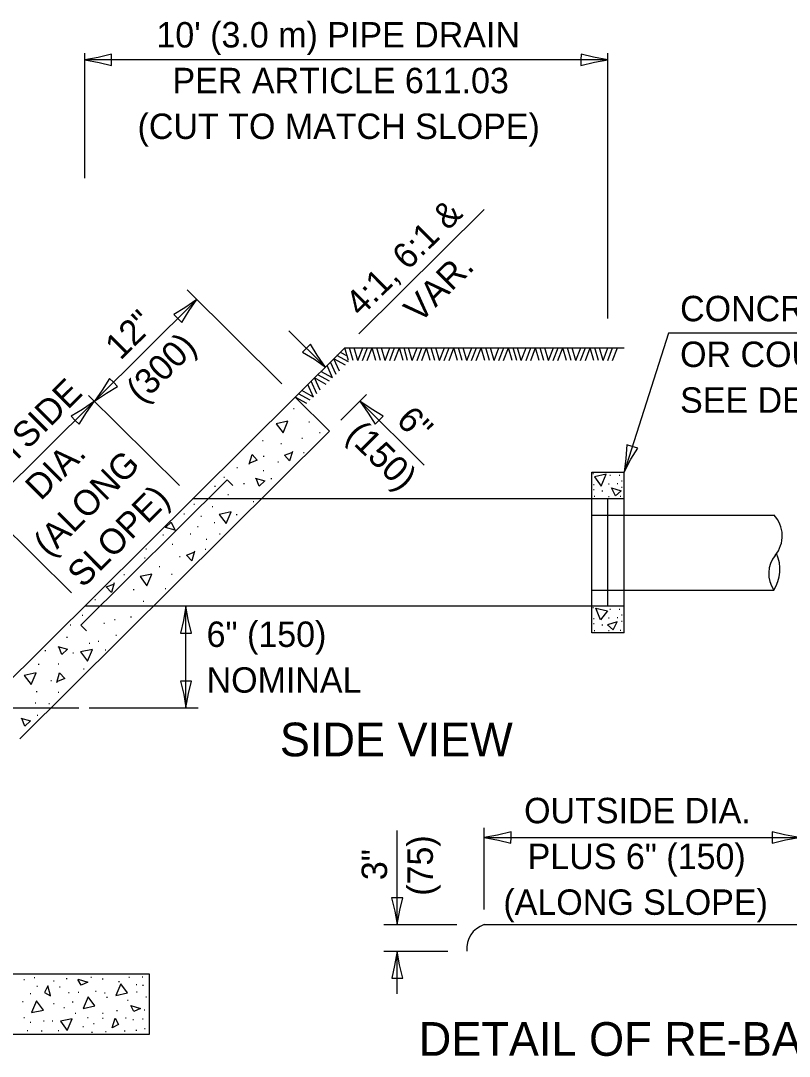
# Model space of a CAD drawing. Extents: x 2262292 to 2262922, y -3123599 to -3123199.
# Drawn here: x 2262334.7 to 2262414.6, y -3123426.3 to -3123318.7 of the extents above; entities that cross this region are included whole.
import ezdxf

# ---------------------------------------------------------------- set-up
doc = ezdxf.new("R2010")
doc.units = 0
for name, color, linetype in [('RD_Pr_Roadway_Dimensions', 7, 'Continuous'), ('RD_Pr_Roadway_Items', 7, 'Continuous'), ('RD_Pr_Roadway_Notes', 7, 'Continuous')]:
    doc.layers.add(name, color=color, linetype=linetype)

msp = doc.modelspace()

# ---------------------------------------------------------------- linework, layer by layer
at = {"layer": 'RD_Pr_Roadway_Dimensions'}
for p, q in [((2262341.39, -3123335.1), (2262341.39, -3123322.11)), ((2262395.72, -3123349.69), (2262395.72, -3123322.11)), ((2262395.72, -3123322.82), (2262341.39, -3123322.82)), ((2262352.03, -3123346.68), (2262361.88, -3123356.46)), ((2262353.05, -3123347.7), (2262342.4, -3123358.27)), ((2262362.6, -3123350.94), (2262366.4, -3123354.71)), ((2262341.8, -3123357.68), (2262351.22, -3123367.03)), ((2262367.99, -3123360.22), (2262370.67, -3123357.56)), ((2262342.4, -3123358.27), (2262331.18, -3123369.41)), ((2262369.97, -3123358.25), (2262376.66, -3123364.89)), ((2262330.16, -3123368.4), (2262340.01, -3123378.17)), ((2262351.91, -3123390.12), (2262351.91, -3123379.54)), ((2262341.84, -3123390.12), (2262353.17, -3123390.12)), ((2262373.85, -3123412.62), (2262373.85, -3123402.84)), ((2262382.87, -3123411.05), (2262382.87, -3123402.55)), ((2262382.87, -3123403.57), (2262415.57, -3123403.57)), ((2262372.46, -3123412.62), (2262380.02, -3123412.62)), ((2262372.46, -3123415.38), (2262379.11, -3123415.38)), ((2262373.85, -3123419.8), (2262373.85, -3123415.38))]:
    msp.add_line(p, q, dxfattribs=at)
for points in [[(2262344.19, -3123323.41), (2262344.19, -3123322.82), (2262344.19, -3123322.24), (2262342.79, -3123322.58), (2262341.39, -3123322.82), (2262342.88, -3123323.09)], [(2262392.93, -3123322.24), (2262392.92, -3123322.82), (2262392.92, -3123323.41), (2262394.32, -3123323.06), (2262395.72, -3123322.82), (2262394.23, -3123322.55)], [(2262350.66, -3123349.25), (2262351.07, -3123349.67), (2262351.48, -3123350.08), (2262352.23, -3123348.85), (2262353.05, -3123347.7), (2262351.8, -3123348.56)], [(2262364.83, -3123352.33), (2262364.41, -3123352.74), (2262364, -3123353.16), (2262365.24, -3123353.9), (2262366.4, -3123354.71), (2262365.53, -3123353.47)], [(2262344.8, -3123356.72), (2262344.39, -3123356.3), (2262343.97, -3123355.89), (2262343.22, -3123357.12), (2262342.4, -3123358.27), (2262343.65, -3123357.42)], [(2262340, -3123359.83), (2262340.41, -3123360.25), (2262340.82, -3123360.66), (2262341.58, -3123359.43), (2262342.4, -3123358.27), (2262341.15, -3123359.13)], [(2262371.54, -3123360.64), (2262371.96, -3123360.23), (2262372.37, -3123359.81), (2262371.13, -3123359.07), (2262369.97, -3123358.25), (2262370.84, -3123359.5)], [(2262351.33, -3123382.34), (2262351.91, -3123382.34), (2262352.5, -3123382.34), (2262352.15, -3123380.94), (2262351.91, -3123379.54), (2262351.64, -3123381.04)], [(2262352.5, -3123387.32), (2262351.91, -3123387.32), (2262351.33, -3123387.32), (2262351.67, -3123388.72), (2262351.91, -3123390.12), (2262352.18, -3123388.63)], [(2262385.66, -3123404.16), (2262385.67, -3123403.57), (2262385.67, -3123402.99), (2262384.27, -3123403.33), (2262382.87, -3123403.57), (2262384.36, -3123403.84)], [(2262412.77, -3123402.99), (2262412.77, -3123403.57), (2262412.77, -3123404.16), (2262414.17, -3123403.81), (2262415.57, -3123403.57), (2262414.07, -3123403.3)], [(2262374.44, -3123409.82), (2262373.85, -3123409.82), (2262373.26, -3123409.82), (2262373.61, -3123411.22), (2262373.85, -3123412.62), (2262374.12, -3123411.13)], [(2262373.27, -3123418.18), (2262373.85, -3123418.18), (2262374.44, -3123418.18), (2262374.09, -3123416.78), (2262373.85, -3123415.38), (2262373.58, -3123416.87)]]:
    msp.add_lwpolyline(points, close=True, dxfattribs=at)
at = {"layer": 'RD_Pr_Roadway_Items'}
for p, q in [((2262363.26, -3123357.83), (2262368.41, -3123352.72)), ((2262368.8, -3123354.19), (2262367.59, -3123353.53)), ((2262368.67, -3123353.6), (2262367.94, -3123353.19)), ((2262368.41, -3123352.72), (2262397.41, -3123352.72)), ((2262368.79, -3123354.03), (2262368.41, -3123352.72)), ((2262369.27, -3123354.03), (2262368.89, -3123352.72)), ((2262369.75, -3123354.03), (2262369.37, -3123352.72)), ((2262369.75, -3123354.03), (2262370.26, -3123352.72)), ((2262370.25, -3123354.03), (2262370.75, -3123352.72)), ((2262370.74, -3123354.03), (2262371.24, -3123352.72)), ((2262371.62, -3123354.03), (2262371.24, -3123352.72)), ((2262372.1, -3123354.03), (2262371.72, -3123352.72)), ((2262372.58, -3123354.03), (2262372.2, -3123352.72)), ((2262372.58, -3123354.03), (2262373.09, -3123352.72)), ((2262373.08, -3123354.03), (2262373.58, -3123352.72)), ((2262373.57, -3123354.03), (2262374.07, -3123352.72)), ((2262374.46, -3123354.03), (2262374.07, -3123352.72)), ((2262374.93, -3123354.03), (2262374.55, -3123352.72)), ((2262375.41, -3123354.03), (2262375.03, -3123352.72)), ((2262375.41, -3123354.03), (2262375.92, -3123352.72)), ((2262375.9, -3123354.03), (2262376.41, -3123352.72)), ((2262376.4, -3123354.03), (2262376.9, -3123352.72)), ((2262377.28, -3123354.03), (2262376.9, -3123352.72)), ((2262377.76, -3123354.03), (2262377.38, -3123352.72)), ((2262378.24, -3123354.03), (2262377.86, -3123352.72)), ((2262378.24, -3123354.03), (2262378.75, -3123352.72)), ((2262378.73, -3123354.03), (2262379.24, -3123352.72)), ((2262379.23, -3123354.03), (2262379.73, -3123352.72)), ((2262380.11, -3123354.03), (2262379.73, -3123352.72)), ((2262380.59, -3123354.03), (2262380.21, -3123352.72)), ((2262381.07, -3123354.03), (2262380.69, -3123352.72)), ((2262381.07, -3123354.03), (2262381.58, -3123352.72)), ((2262381.56, -3123354.03), (2262382.07, -3123352.72)), ((2262382.06, -3123354.03), (2262382.56, -3123352.72)), ((2262382.94, -3123354.03), (2262382.56, -3123352.72)), ((2262383.42, -3123354.03), (2262383.04, -3123352.72)), ((2262383.9, -3123354.03), (2262383.52, -3123352.72)), ((2262383.9, -3123354.03), (2262384.41, -3123352.72)), ((2262384.39, -3123354.03), (2262384.9, -3123352.72)), ((2262384.89, -3123354.03), (2262385.39, -3123352.72)), ((2262385.77, -3123354.03), (2262385.39, -3123352.72)), ((2262386.25, -3123354.03), (2262385.87, -3123352.72)), ((2262386.73, -3123354.03), (2262386.35, -3123352.72)), ((2262386.73, -3123354.03), (2262387.24, -3123352.72)), ((2262387.22, -3123354.03), (2262387.73, -3123352.72)), ((2262387.72, -3123354.03), (2262388.22, -3123352.72)), ((2262388.6, -3123354.03), (2262388.22, -3123352.72)), ((2262389.08, -3123354.03), (2262388.7, -3123352.72)), ((2262389.56, -3123354.03), (2262389.18, -3123352.72)), ((2262389.56, -3123354.03), (2262390.07, -3123352.72)), ((2262390.05, -3123354.03), (2262390.56, -3123352.72)), ((2262390.54, -3123354.03), (2262391.05, -3123352.72)), ((2262391.43, -3123354.03), (2262391.05, -3123352.72)), ((2262391.91, -3123354.03), (2262391.53, -3123352.72)), ((2262392.39, -3123354.03), (2262392.01, -3123352.72)), ((2262392.39, -3123354.03), (2262392.9, -3123352.72)), ((2262392.88, -3123354.03), (2262393.39, -3123352.72)), ((2262393.38, -3123354.03), (2262393.88, -3123352.72)), ((2262394.26, -3123354.03), (2262393.88, -3123352.72)), ((2262394.74, -3123354.03), (2262394.36, -3123352.72)), ((2262395.22, -3123354.03), (2262394.84, -3123352.72)), ((2262395.22, -3123354.03), (2262395.72, -3123352.72)), ((2262395.71, -3123354.03), (2262396.21, -3123352.72)), ((2262396.21, -3123354.03), (2262396.71, -3123352.72)), ((2262367.14, -3123355.84), (2262366.56, -3123354.56)), ((2262367.49, -3123355.49), (2262366.91, -3123354.21)), ((2262367.84, -3123355.15), (2262367.26, -3123353.86)), ((2262368.46, -3123354.53), (2262367.26, -3123353.86)), ((2262366.8, -3123356.18), (2262365.6, -3123355.51)), ((2262367.14, -3123355.84), (2262365.93, -3123355.18)), ((2262365.14, -3123357.83), (2262364.56, -3123356.54)), ((2262365.49, -3123357.48), (2262364.91, -3123356.19)), ((2262365.84, -3123357.13), (2262365.26, -3123355.84)), ((2262366.47, -3123356.51), (2262365.26, -3123355.84)), ((2262330.73, -3123390.12), (2262363.26, -3123357.83)), ((2262363.26, -3123357.83), (2262366.83, -3123361.37)), ((2262364.46, -3123358.5), (2262363.26, -3123357.83)), ((2262364.81, -3123358.16), (2262363.59, -3123357.5)), ((2262365.14, -3123357.83), (2262363.93, -3123357.16)), ((2262363.08, -3123359.03), (2262363.16, -3123359.03)), ((2262364.67, -3123360.41), (2262364.75, -3123360.41)), ((2262334.65, -3123393.31), (2262366.83, -3123361.37)), ((2262363.94, -3123362.09), (2262364.02, -3123362.09)), ((2262365.77, -3123361.52), (2262365.85, -3123361.52)), ((2262359.85, -3123362.34), (2262359.93, -3123362.34)), ((2262361.76, -3123362.67), (2262361.84, -3123362.67)), ((2262359.94, -3123363.96), (2262360.02, -3123363.96)), ((2262364.12, -3123363.6), (2262364.2, -3123363.6)), ((2262357.18, -3123365.14), (2262357.26, -3123365.14)), ((2262361.44, -3123364.57), (2262361.51, -3123364.57)), ((2262340.99, -3123381.51), (2262356.17, -3123366.44)), ((2262355.85, -3123366.14), (2262355.92, -3123366.14)), ((2262356.77, -3123367.03), (2262356.17, -3123366.44)), ((2262359.91, -3123365.45), (2262359.98, -3123365.45)), ((2262360.73, -3123366.28), (2262360.81, -3123366.28)), ((2262394.04, -3123382.33), (2262394.04, -3123365.63)), ((2262394.04, -3123365.63), (2262397.41, -3123365.63)), ((2262394.16, -3123365.78), (2262394.24, -3123365.78)), ((2262395.94, -3123365.94), (2262396.01, -3123365.94)), ((2262396.88, -3123365.94), (2262396.96, -3123365.94)), ((2262397.41, -3123382.33), (2262397.41, -3123365.63)), ((2262354.88, -3123367.1), (2262354.96, -3123367.1)), ((2262357.89, -3123366.81), (2262357.97, -3123366.81)), ((2262394.22, -3123366.9), (2262394.29, -3123366.9)), ((2262394.22, -3123367.42), (2262394.29, -3123367.42)), ((2262395.11, -3123367.57), (2262395.19, -3123367.57)), ((2262395.79, -3123366.85), (2262395.87, -3123366.85)), ((2262396.7, -3123366.82), (2262396.77, -3123366.82)), ((2262397.12, -3123366.53), (2262397.2, -3123366.53)), ((2262397.12, -3123367.19), (2262397.2, -3123367.19)), ((2262397.41, -3123368.41), (2262352.6, -3123368.41)), ((2262356.25, -3123367.94), (2262356.32, -3123367.94)), ((2262394.3, -3123368.14), (2262394.37, -3123368.14)), ((2262395.72, -3123379.54), (2262395.72, -3123368.41)), ((2262395.79, -3123368.15), (2262395.87, -3123368.15)), ((2262396.98, -3123368.13), (2262397.05, -3123368.13)), ((2262352.72, -3123368.94), (2262352.8, -3123368.94)), ((2262354.63, -3123369.2), (2262354.71, -3123369.2)), ((2262358.9, -3123368.68), (2262358.97, -3123368.68)), ((2262351.69, -3123369.97), (2262351.77, -3123369.97)), ((2262353.45, -3123370.2), (2262353.53, -3123370.2)), ((2262357.13, -3123370.02), (2262357.21, -3123370.02)), ((2262394.04, -3123370.08), (2262412.95, -3123370.08)), ((2262353.09, -3123371.27), (2262353.17, -3123371.27)), ((2262354.83, -3123370.86), (2262354.91, -3123370.86)), ((2262349.5, -3123372.14), (2262349.58, -3123372.14)), ((2262352.33, -3123372.03), (2262352.4, -3123372.03)), ((2262354, -3123372.6), (2262354.08, -3123372.6)), ((2262355.39, -3123372.03), (2262355.46, -3123372.03)), ((2262347.73, -3123373.59), (2262347.8, -3123373.59)), ((2262350.46, -3123373.11), (2262350.54, -3123373.11)), ((2262353.89, -3123373.61), (2262353.97, -3123373.61)), ((2262347.59, -3123374.53), (2262347.67, -3123374.53)), ((2262351.23, -3123374.4), (2262351.31, -3123374.4)), ((2262349.12, -3123375.43), (2262349.2, -3123375.43)), ((2262345.45, -3123376.25), (2262345.53, -3123376.25)), ((2262350.4, -3123376.22), (2262350.48, -3123376.22)), ((2262346.44, -3123377.81), (2262346.52, -3123377.81)), ((2262349.75, -3123377.72), (2262349.83, -3123377.72)), ((2262394.04, -3123377.87), (2262412.95, -3123377.87)), ((2262342.43, -3123378.85), (2262342.51, -3123378.85)), ((2262347.47, -3123379.02), (2262347.55, -3123379.02)), ((2262341.14, -3123380.48), (2262341.21, -3123380.48)), ((2262397.41, -3123379.54), (2262341.39, -3123379.54)), ((2262394.16, -3123379.7), (2262394.24, -3123379.7)), ((2262395.94, -3123379.86), (2262396.01, -3123379.86)), ((2262396.88, -3123379.86), (2262396.96, -3123379.86)), ((2262397.12, -3123380.45), (2262397.2, -3123380.45)), ((2262339.88, -3123381.47), (2262339.96, -3123381.47)), ((2262341.59, -3123382.1), (2262340.99, -3123381.51)), ((2262343.38, -3123381.31), (2262343.46, -3123381.31)), ((2262344.49, -3123380.93), (2262344.56, -3123380.93)), ((2262346.16, -3123380.65), (2262346.24, -3123380.65)), ((2262394.22, -3123380.82), (2262394.29, -3123380.82)), ((2262394.22, -3123381.34), (2262394.29, -3123381.34)), ((2262395.11, -3123381.49), (2262395.19, -3123381.49)), ((2262395.79, -3123380.77), (2262395.87, -3123380.77)), ((2262396.7, -3123380.74), (2262396.77, -3123380.74)), ((2262397.12, -3123381.11), (2262397.2, -3123381.11)), ((2262344.61, -3123382.55), (2262344.69, -3123382.55)), ((2262397.41, -3123382.33), (2262394.04, -3123382.33)), ((2262394.3, -3123382.06), (2262394.37, -3123382.06)), ((2262395.79, -3123382.07), (2262395.87, -3123382.07)), ((2262396.98, -3123382.05), (2262397.05, -3123382.05)), ((2262339.52, -3123382.75), (2262339.6, -3123382.75)), ((2262341.84, -3123383.39), (2262341.92, -3123383.39)), ((2262342.78, -3123383.19), (2262342.86, -3123383.19)), ((2262337.26, -3123384.15), (2262337.34, -3123384.15)), ((2262340.16, -3123384.38), (2262340.24, -3123384.38)), ((2262343.51, -3123384.09), (2262343.59, -3123384.09)), ((2262336.57, -3123385.58), (2262336.65, -3123385.58)), ((2262338.64, -3123385.53), (2262338.72, -3123385.53)), ((2262341.27, -3123386.04), (2262341.35, -3123386.04)), ((2262337.87, -3123387.26), (2262337.95, -3123387.26)), ((2262336.36, -3123388.42), (2262336.44, -3123388.42)), ((2262338.64, -3123388.48), (2262338.72, -3123388.48)), ((2262319.25, -3123390.12), (2262340.78, -3123390.12)), ((2262336.24, -3123389.59), (2262336.32, -3123389.59)), ((2262337.68, -3123389.64), (2262337.75, -3123389.64)), ((2262336.45, -3123390.86), (2262336.53, -3123390.86)), ((2262382.87, -3123412.62), (2262415.57, -3123412.62)), ((2262336.14, -3123418.12), (2262336.22, -3123418.12)), ((2262342.03, -3123418.09), (2262342.11, -3123418.09)), ((2262345.97, -3123418.07), (2262346.05, -3123418.07)), ((2262347.36, -3123418.04), (2262347.44, -3123418.04)), ((2262335.07, -3123418.32), (2262335.15, -3123418.32)), ((2262336.41, -3123419.01), (2262336.49, -3123419.01)), ((2262338.15, -3123418.47), (2262338.22, -3123418.47)), ((2262338.76, -3123419.09), (2262338.84, -3123419.09)), ((2262339.48, -3123418.22), (2262339.56, -3123418.22)), ((2262343.22, -3123418.24), (2262343.3, -3123418.24)), ((2262344.91, -3123418.52), (2262344.99, -3123418.52)), ((2262346.74, -3123418.84), (2262346.82, -3123418.84)), ((2262347.41, -3123418.91), (2262347.49, -3123418.91)), ((2262335.72, -3123419.76), (2262335.8, -3123419.76)), ((2262339.71, -3123419.66), (2262339.79, -3123419.66)), ((2262340.72, -3123419.63), (2262340.8, -3123419.63)), ((2262342.51, -3123419.51), (2262342.58, -3123419.51)), ((2262343.45, -3123419.71), (2262343.53, -3123419.71)), ((2262343.67, -3123420.15), (2262343.75, -3123420.15)), ((2262346.76, -3123419.61), (2262346.84, -3123419.61)), ((2262347.73, -3123420.1), (2262347.81, -3123420.1)), ((2262334.93, -3123420.6), (2262335, -3123420.6)), ((2262338.14, -3123420.82), (2262338.22, -3123420.82)), ((2262339.21, -3123421.24), (2262339.29, -3123421.24)), ((2262340.1, -3123420.65), (2262340.18, -3123420.65)), ((2262345.83, -3123420.47), (2262345.9, -3123420.47)), ((2262335.07, -3123422.26), (2262335.15, -3123422.26)), ((2262340.4, -3123421.81), (2262340.48, -3123421.81)), ((2262341.69, -3123422.26), (2262341.76, -3123422.26)), ((2262343.25, -3123421.81), (2262343.32, -3123421.81)), ((2262343.25, -3123422.33), (2262343.32, -3123422.33)), ((2262344.71, -3123421.54), (2262344.79, -3123421.54)), ((2262345.62, -3123422.28), (2262345.7, -3123422.28)), ((2262347.41, -3123422.41), (2262347.48, -3123422.41)), ((2262347.56, -3123421.47), (2262347.63, -3123421.47)), ((2262335.72, -3123422.76), (2262335.8, -3123422.76)), ((2262337.11, -3123422.61), (2262337.18, -3123422.61)), ((2262338, -3123422.61), (2262338.07, -3123422.61)), ((2262341.19, -3123423.2), (2262341.27, -3123423.2)), ((2262342.31, -3123422.9), (2262342.38, -3123422.9)), ((2262346.39, -3123422.48), (2262346.47, -3123422.48)), ((2262347.61, -3123423.4), (2262347.68, -3123423.4)), ((2262335.42, -3123423.6), (2262335.5, -3123423.6)), ((2262336.88, -3123423.65), (2262336.96, -3123423.65)), ((2262338.64, -3123423.62), (2262338.72, -3123423.62)), ((2262342.11, -3123423.77), (2262342.19, -3123423.77)), ((2262343.54, -3123423.7), (2262343.62, -3123423.7)), ((2262345.5, -3123423.65), (2262345.58, -3123423.65)), ((2262346.71, -3123423.57), (2262346.79, -3123423.57))]:
    msp.add_line(p, q, dxfattribs=at)
for points in [[(2262361.28, -3123360.61), (2262361.99, -3123361.56), (2262362.5, -3123360.35)], [(2262394.33, -3123366.11), (2262395.03, -3123367.07), (2262395.55, -3123365.85)], [(2262355.37, -3123370.01), (2262356.08, -3123370.97), (2262356.59, -3123369.75)], [(2262347.15, -3123376.48), (2262347.86, -3123377.44), (2262348.37, -3123376.23)], [(2262395.68, -3123380.03), (2262394.97, -3123380.98), (2262394.46, -3123379.77)], [(2262340.97, -3123384.3), (2262341.68, -3123385.26), (2262342.19, -3123384.05)], [(2262335.12, -3123386.73), (2262335.83, -3123387.69), (2262336.34, -3123386.48)], [(2262332.29, -3123417.73), (2262348.09, -3123417.73), (2262348.09, -3123424.04), (2262332.29, -3123424.04)], [(2262345.83, -3123419.71), (2262345.13, -3123418.76), (2262344.61, -3123419.97)], [(2262342.44, -3123421.06), (2262341.74, -3123420.1), (2262341.22, -3123421.32)], [(2262337.1, -3123421.5), (2262336.39, -3123420.54), (2262335.88, -3123421.75)], [(2262338.87, -3123422.65), (2262339.58, -3123423.61), (2262340.09, -3123422.4)]]:
    msp.add_lwpolyline(points, close=True, dxfattribs=at)
for points in [[(2262358.48, -3123364.81), (2262358.78, -3123363.8), (2262359.31, -3123364.39), (2262358.54, -3123364.69)], [(2262362.97, -3123363.47), (2262362.67, -3123364.47), (2262362.13, -3123363.88), (2262362.91, -3123363.58)], [(2262359.09, -3123366.24), (2262360.1, -3123366.54), (2262359.51, -3123367.07), (2262359.21, -3123366.3)], [(2262396.1, -3123367.27), (2262397.11, -3123367.57), (2262396.52, -3123368.1), (2262396.1, -3123367.27)], [(2262350.77, -3123371.66), (2262349.77, -3123371.36), (2262350.36, -3123370.83), (2262350.78, -3123371.68)], [(2262352.81, -3123373.83), (2262352.52, -3123374.84), (2262351.98, -3123374.24), (2262352.75, -3123373.95)], [(2262344.47, -3123377.14), (2262344.17, -3123378.14), (2262343.63, -3123377.55), (2262344.41, -3123377.25)], [(2262396.69, -3123381.19), (2262395.68, -3123381.49), (2262396.27, -3123382.02), (2262396.69, -3123381.19)], [(2262338.6, -3123383.73), (2262339.6, -3123384.02), (2262339.01, -3123384.56), (2262338.71, -3123383.78)], [(2262338.5, -3123387.48), (2262338.79, -3123386.48), (2262339.33, -3123387.07), (2262338.56, -3123387.37)], [(2262334.77, -3123391.16), (2262335.77, -3123391.46), (2262335.18, -3123392), (2262334.88, -3123391.22)], [(2262337.85, -3123419.99), (2262337.55, -3123418.98), (2262337.21, -3123419.65), (2262337.84, -3123420)], [(2262340.7, -3123418.29), (2262341.71, -3123418.59), (2262341.04, -3123418.92), (2262340.69, -3123418.3)], [(2262346.18, -3123421.01), (2262347.18, -3123421.31), (2262346.51, -3123421.65), (2262346.17, -3123421.02)], [(2262344.26, -3123423.33), (2262344.55, -3123422.32), (2262344.89, -3123422.99), (2262344.26, -3123423.34)]]:
    msp.add_lwpolyline(points, dxfattribs=at)
for centre, major_axis, start_param, end_param in [((2262410.65, -3123372.25), (-3.18, 0), 2.445693, 3.902499), ((2262415.58, -3123376.17), (-3.15, 0), 5.630454, 6.86016), ((2262409.67, -3123375.73), (-3.92, 0), 2.559325, 3.576736), ((2262383.71, -3123415.11), (-2.65, 0), 5.038247, 6.385041)]:
    msp.add_ellipse(centre, major_axis=major_axis, ratio=0.992633, start_param=start_param, end_param=end_param, dxfattribs=at)
at = {"layer": 'RD_Pr_Roadway_Notes'}
for p, q in [((2262369.86, -3123351.28), (2262382.89, -3123338.34)), ((2262402.01, -3123351.2), (2262397.41, -3123365.63)), ((2262440, -3123351.2), (2262402.01, -3123351.2))]:
    msp.add_line(p, q, dxfattribs=at)
msp.add_lwpolyline([(2262398.82, -3123363.14), (2262398.26, -3123362.96), (2262397.7, -3123362.78), (2262397.6, -3123364.22), (2262397.41, -3123365.63), (2262398.12, -3123364.29)], close=True, dxfattribs=at)

# ---------------------------------------------------------------- texts
at = {"layer": 'RD_Pr_Roadway_Dimensions'}
for s, p in [("10' (3.0 m) PIPE DRAIN", (2262348.84, -3123321.53)), ('PER ARTICLE 611.03', (2262350.51, -3123326.28)), ('(CUT TO MATCH SLOPE)', (2262346.88, -3123331.03)), ('6" (150)', (2262354.05, -3123383.78)), ('NOMINAL', (2262354.05, -3123388.53)), ('OUTSIDE DIA.', (2262387.02, -3123402.09)), ('PLUS 6" (150)', (2262387.39, -3123406.85)), ('(ALONG SLOPE)', (2262384.87, -3123411.6))]:
    msp.add_text(s, height=2.64, dxfattribs=at).set_placement(p)
for s, rotation, p in [('12"', 44.7957, (2262345.12, -3123354.08)), ('(300)', 44.7957, (2262347.32, -3123358.59)), ('OUTSIDE', 44.7957, (2262330.17, -3123368.6)), ('6"', 315.2118, (2262373.63, -3123360.4)), ('(150)', 315.2118, (2262368.41, -3123361.91)), ('DIA.', 44.7957, (2262336.83, -3123368.68)), ('(ALONG', 44.7957, (2262337.68, -3123374.54)), ('SLOPE)', 44.7957, (2262341.21, -3123377.73)), ('(75)', 90, (2262377.55, -3123409.62)), ('3"', 90, (2262372.79, -3123408))]:
    msp.add_text(s, height=2.64, rotation=rotation, dxfattribs=at).set_placement(p)
at = {"layer": 'RD_Pr_Roadway_Notes'}
for s, p in [('4:1, 6:1 &', (2262370.06, -3123349.59)), ('VAR.', (2262376.14, -3123350.25))]:
    msp.add_text(s, height=2.64, rotation=44.7882, dxfattribs=at).set_placement(p)
for s, height, p in [('CONCRETE COLLAR', 2.64, (2262403.22, -3123349.96)), ('OR COUPLING', 2.64, (2262403.22, -3123354.71)), ('SEE DETAIL "C"', 2.64, (2262403.22, -3123359.46)), ('SIDE VIEW', 3.5, (2262361.66, -3123395.14)), ('DETAIL OF RE-BARS', 3.5, (2262376.08, -3123426.24))]:
    msp.add_text(s, height=height, dxfattribs=at).set_placement(p)

doc.saveas('drawing.dxf')
